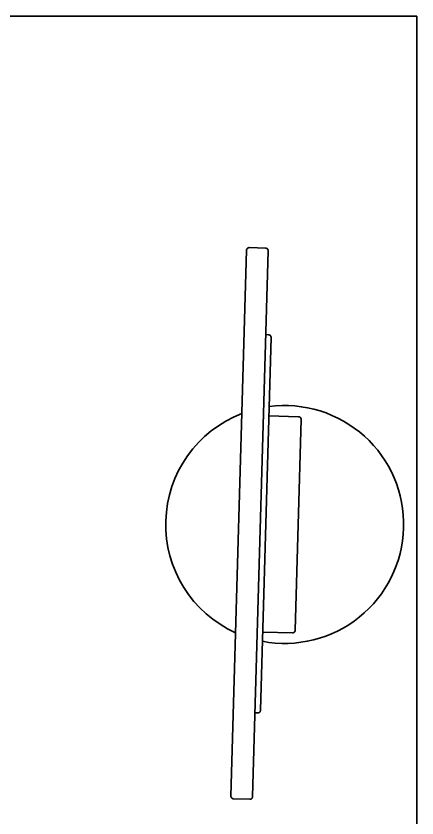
# Model space of a CAD drawing. Header units: millimetres. Extents: x 0 to 84100, y 0 to 59400.
# Drawn here: x 11128 to 11498, y 16826 to 17568 of the extents above; entities that cross this region are included whole.
import ezdxf

# ---------------------------------------------------------------- set-up
doc = ezdxf.new("R2010")
doc.units = ezdxf.units.MM
doc.header["$LTSCALE"] = 100
doc.layers.add('Visible (ISO)', color=7, linetype='Continuous', lineweight=35)

msp = doc.modelspace()

# ---------------------------------------------------------------- linework, layer by layer
at = {"layer": 'Visible (ISO)'}
for p, q in [((10698.3, 17568.01), (11498.3, 17568.01)), ((11498.3, 17568.01), (11498.3, 16368.01)), ((11326.35, 16846.63), (11340.74, 17351.34)), ((11358.27, 17353.38), (11343.36, 17353.81)), ((11360.74, 17350.77), (11346.35, 16846.06)), ((11363.45, 17270.66), (11353.62, 16925.88)), ((11360.99, 17273.27), (11358.53, 17273.34)), ((11388.84, 17197.45), (11361.39, 17198.23)), ((11391.3, 17194.84), (11385.75, 16999.99)), ((11383.14, 16997.53), (11355.69, 16998.31)), ((11351.01, 16923.41), (11348.55, 16923.48)), ((11343.73, 16843.59), (11328.82, 16844.01))]:
    msp.add_line(p, q, dxfattribs=at)
for start, end in [(358.36676, 97.5209), (111.09519, 178.36676), (178.36676, 245.63834), (259.21263, 358.36676)]:
    msp.add_arc((11376.03, 17097.77), 110, start, end, dxfattribs=at)
for points in [[(11340.74, 17351.34), (11340.79, 17352.83), (11341.87, 17353.85), (11343.36, 17353.81)], [(11358.27, 17353.38), (11359.76, 17353.34), (11360.78, 17352.26), (11360.74, 17350.77)], [(11360.99, 17273.27), (11362.47, 17273.23), (11363.5, 17272.15), (11363.45, 17270.66)], [(11388.84, 17197.45), (11390.32, 17197.4), (11391.35, 17196.32), (11391.3, 17194.84)], [(11383.14, 16997.53), (11384.62, 16997.49), (11385.71, 16998.51), (11385.75, 16999.99)], [(11351.01, 16923.41), (11352.5, 16923.37), (11353.58, 16924.39), (11353.62, 16925.88)], [(11328.82, 16844.01), (11327.33, 16844.06), (11326.31, 16845.14), (11326.35, 16846.63)], [(11346.35, 16846.06), (11346.3, 16844.57), (11345.22, 16843.55), (11343.73, 16843.59)]]:
    msp.add_rational_spline(points, [1, 0.804737854124, 0.804737854124, 1], degree=3, dxfattribs=at)

doc.saveas('drawing.dxf')
